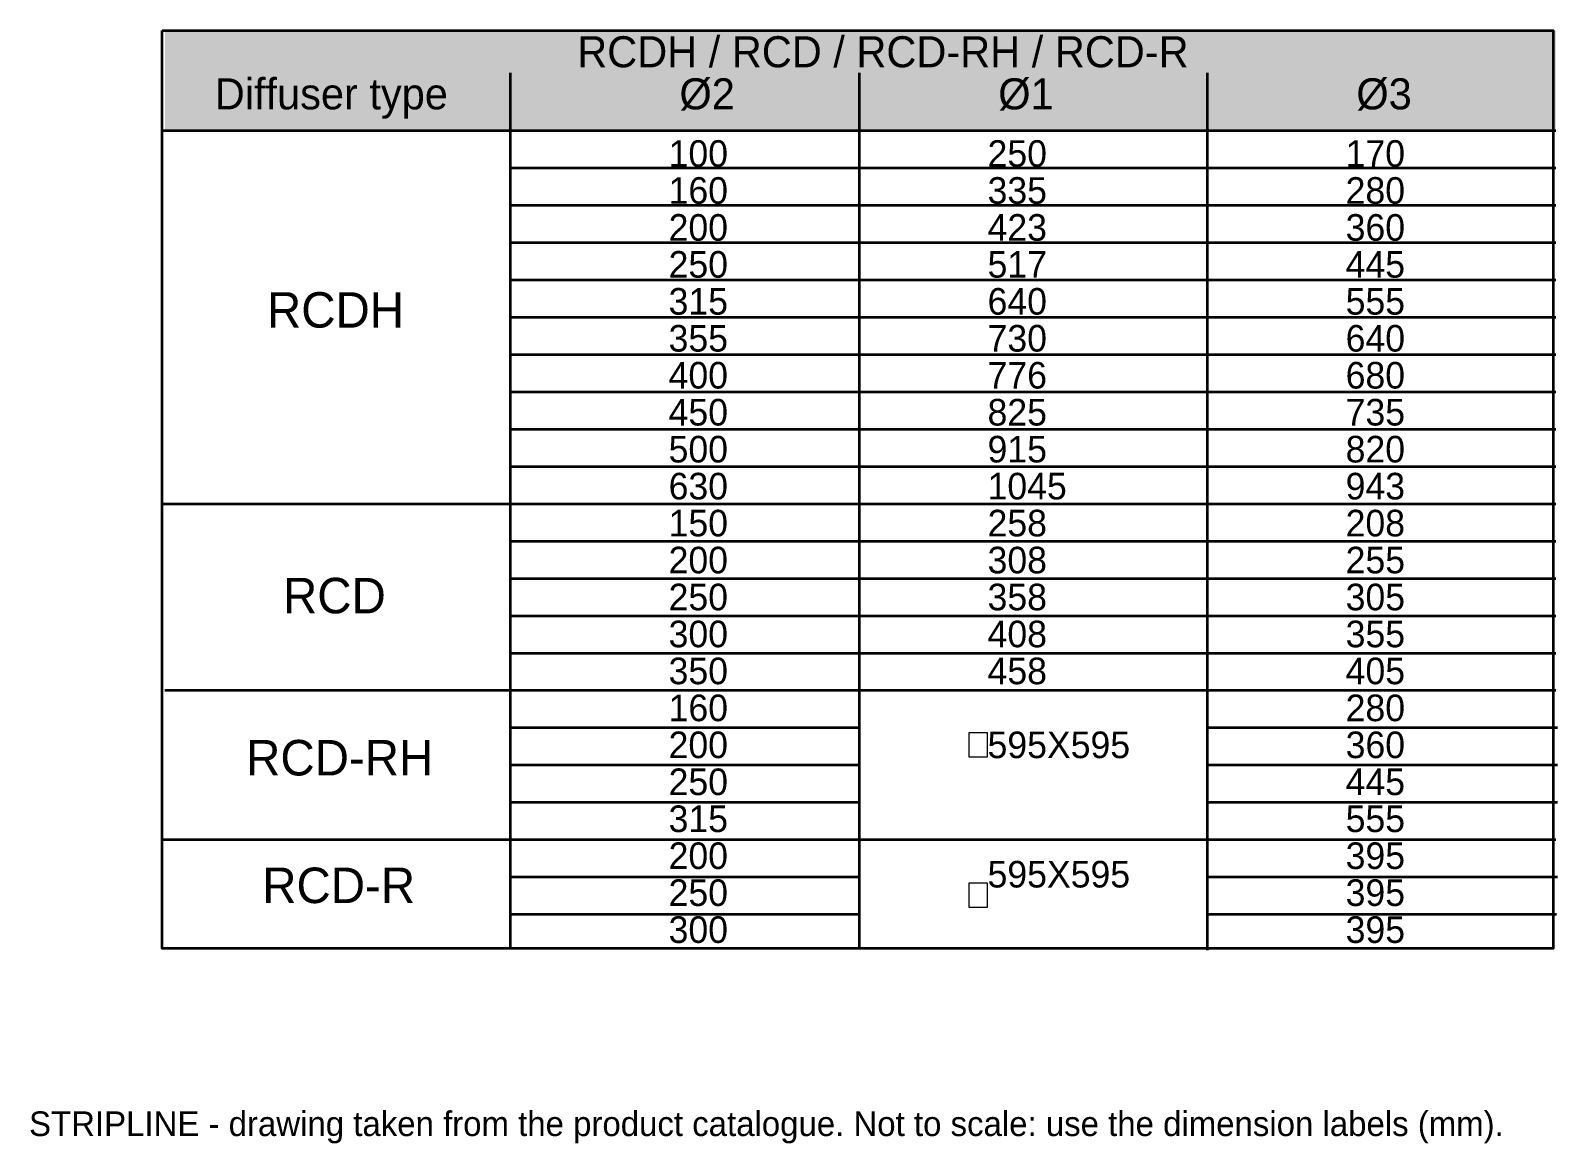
# Model space of a CAD drawing. Extents: x 0 to 248, y -13 to 320.
# Drawn here: x 0.2 to 248, y -13.2 to 167.5 of the extents above; entities that cross this region are included whole.
import ezdxf

# ---------------------------------------------------------------- set-up
doc = ezdxf.new("R2010")
doc.units = 0
for name, color, linetype in [('FILL', 8, 'Continuous'), ('GEOMETRY', 7, 'Continuous'), ('NOTE', 1, 'Continuous'), ('TEXT', 7, 'Continuous')]:
    doc.layers.add(name, color=color, linetype=linetype)

msp = doc.modelspace()

# ---------------------------------------------------------------- hatches: boundary and pattern name
at = {"layer": 'FILL'}
for points in [[(22.04, 167.48), (247.75, 167.48), (247.75, 160.6), (22.04, 160.6), (22.04, 167.48)], [(22.04, 160.6), (247.75, 160.6), (247.75, 151.46), (22.04, 151.46), (22.04, 160.6)]]:
    msp.add_hatch(color=7, dxfattribs=at).paths.add_polyline_path(points)

# ---------------------------------------------------------------- linework, layer by layer
at = {"layer": 'GEOMETRY', "lineweight": 35}
msp.add_lwpolyline([(21.62, 167.48), (247.33, 167.48), (247.33, 18.47), (21.62, 18.47), (21.62, 167.48)], close=True, dxfattribs=at)
for points in [[(78.12, 18.47), (78.12, 160.6)], [(134.75, 18.47), (134.75, 160.6)], [(191.25, 18.16), (191.25, 160.6)], [(21.76, 151.24), (247.75, 151.24)], [(78.12, 145.18), (247.75, 145.18)], [(78.12, 139.13), (247.75, 139.13)], [(78.12, 133.07), (247.75, 133.07)], [(78.12, 127.01), (247.75, 127.01)], [(78.12, 120.95), (247.75, 120.95)], [(78.12, 114.89), (247.75, 114.89)], [(78.12, 108.83), (247.75, 108.83)], [(78.12, 102.77), (247.75, 102.77)], [(78.12, 96.72), (247.75, 96.72)], [(21.62, 90.66), (247.75, 90.66)], [(78.12, 84.6), (247.75, 84.6)], [(78.12, 78.54), (247.75, 78.54)], [(78.12, 72.48), (247.75, 72.48)], [(78.12, 66.42), (247.75, 66.42)], [(22.04, 60.36), (247.75, 60.36)], [(78.26, 54.3), (134.9, 54.3)], [(191.39, 54.3), (248.03, 54.3)], [(78.26, 48.25), (134.9, 48.25)], [(191.39, 48.25), (248.03, 48.25)], [(78.26, 42.19), (134.9, 42.19)], [(191.39, 42.19), (248.03, 42.19)], [(21.62, 36.13), (247.75, 36.13)], [(78.26, 30.07), (134.9, 30.07)], [(191.39, 30.07), (248.03, 30.07)], [(78.12, 24.01), (134.75, 24.01)], [(191.25, 24.01), (247.89, 24.01)]]:
    msp.add_lwpolyline(points, dxfattribs=at)
at = {"layer": 'GEOMETRY', "lineweight": 20}
for points in [[(152.54, 53.52), (155.48, 53.52), (155.48, 49.52), (152.54, 49.52), (152.54, 53.52)], [(152.54, 29.1), (155.48, 29.1), (155.48, 25.1), (152.54, 25.1), (152.54, 29.1)]]:
    msp.add_lwpolyline(points, close=True, dxfattribs=at)

# ---------------------------------------------------------------- texts
at = {"layer": 'NOTE'}
msp.add_text('STRIPLINE - drawing taken from the product catalogue. Not to scale: use the dimension labels (mm).', height=4, dxfattribs=at).set_placement((0, -12))
at = {"layer": 'TEXT'}
for s, height, p in [('RCDH / RCD / RCD-RH / RCD-R', 5.04, (88.96, 161.51)), ('Diffuser type', 5.04, (30.14, 154.68)), ('Ø2', 5.04, (105.55, 154.68)), ('Ø1', 5.04, (157.29, 154.68)), ('Ø3', 5.04, (215.4, 154.68)), ('100', 4.32, (103.79, 145.35)), ('250', 4.32, (155.55, 145.35)), ('170', 4.32, (213.66, 145.35)), ('160', 4.32, (103.79, 139.35)), ('335', 4.32, (155.55, 139.35)), ('280', 4.32, (213.66, 139.35)), ('200', 4.32, (103.79, 133.35)), ('423', 4.32, (155.55, 133.35)), ('360', 4.32, (213.66, 133.35)), ('250', 4.32, (103.79, 127.35)), ('517', 4.32, (155.55, 127.35)), ('445', 4.32, (213.66, 127.35)), ('RCDH', 5.76, (38.61, 119.24)), ('315', 4.32, (103.79, 121.35)), ('640', 4.32, (155.55, 121.35)), ('555', 4.32, (213.66, 121.35)), ('355', 4.32, (103.79, 115.35)), ('730', 4.32, (155.55, 115.35)), ('640', 4.32, (213.66, 115.35)), ('400', 4.32, (103.79, 109.35)), ('776', 4.32, (155.55, 109.35)), ('680', 4.32, (213.66, 109.35)), ('450', 4.32, (103.79, 103.35)), ('825', 4.32, (155.55, 103.35)), ('735', 4.32, (213.66, 103.35)), ('500', 4.32, (103.79, 97.35)), ('915', 4.32, (155.55, 97.35)), ('820', 4.32, (213.66, 97.35)), ('630', 4.32, (103.79, 91.35)), ('1045', 4.32, (155.55, 91.35)), ('943', 4.32, (213.66, 91.35)), ('150', 4.32, (103.79, 85.35)), ('258', 4.32, (155.55, 85.35)), ('208', 4.32, (213.66, 85.35)), ('200', 4.32, (103.79, 79.35)), ('308', 4.32, (155.55, 79.35)), ('255', 4.32, (213.66, 79.35)), ('RCD', 5.76, (41.21, 72.86)), ('250', 4.32, (103.79, 73.35)), ('358', 4.32, (155.55, 73.35)), ('305', 4.32, (213.66, 73.35)), ('300', 4.32, (103.79, 67.35)), ('408', 4.32, (155.55, 67.35)), ('355', 4.32, (213.66, 67.35)), ('350', 4.32, (103.79, 61.35)), ('458', 4.32, (155.55, 61.35)), ('405', 4.32, (213.66, 61.35)), ('160', 4.32, (103.79, 55.35)), ('280', 4.32, (213.66, 55.35)), ('RCD-RH', 5.76, (35.23, 46.54)), ('200', 4.32, (103.79, 49.35)), ('595X595', 4.32, (155.55, 49.35)), ('360', 4.32, (213.66, 49.35)), ('250', 4.32, (103.79, 43.35)), ('445', 4.32, (213.66, 43.35)), ('315', 4.32, (103.79, 37.35)), ('555', 4.32, (213.66, 37.35)), ('200', 4.32, (103.79, 31.35)), ('395', 4.32, (213.66, 31.35)), ('595X595', 4.32, (155.55, 28.35)), ('RCD-R', 5.76, (37.84, 25.82)), ('250', 4.32, (103.79, 25.35)), ('395', 4.32, (213.66, 25.35)), ('300', 4.32, (103.79, 19.35)), ('395', 4.32, (213.66, 19.35))]:
    msp.add_text(s, height=height, dxfattribs=at).set_placement(p)

doc.saveas('drawing.dxf')
